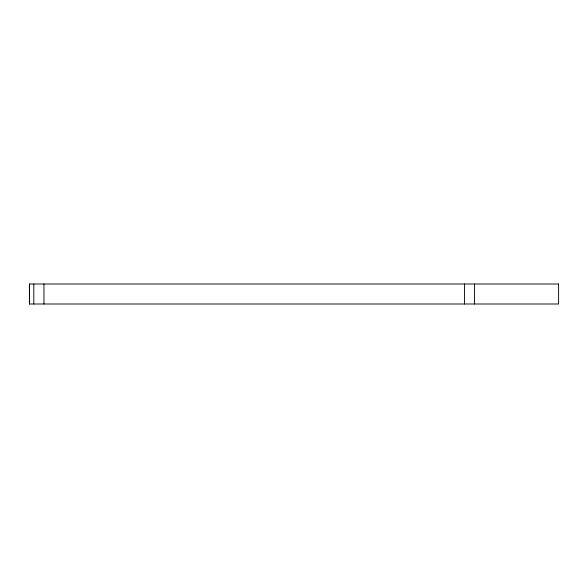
<?xml version="1.0" encoding="UTF-8"?>
<svg xmlns="http://www.w3.org/2000/svg" width="588" height="588" viewBox="0 0 588 588"><rect width="100%" height="100%" fill="white"/><g stroke="black" fill="none" stroke-linecap="round" stroke-linejoin="round"><path stroke-width="0.88" d="M474.553 284.004L474.553 303.996M464.549 284.004L464.549 303.996M43.96 284.004L43.96 303.996M33.803 284.004L33.803 303.996M29.562 284.004L29.562 303.996M558.6 284.004L29.4 284.004L29.4 303.996L558.6 303.996L558.6 284.004"/></g></svg>
